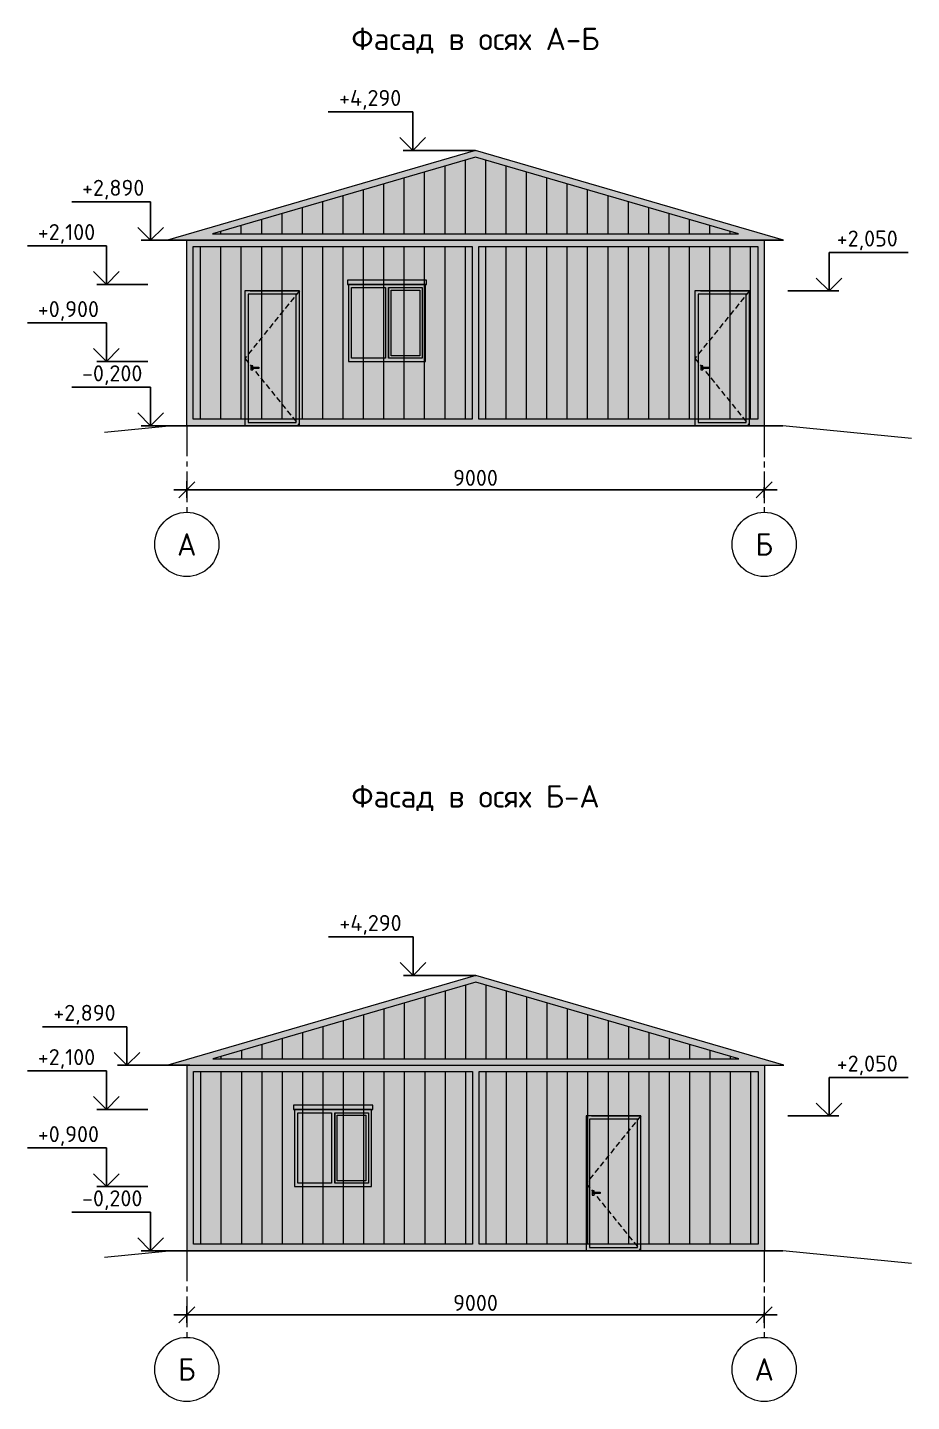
# Model space of a CAD drawing. Header units: millimetres. Extents: x 3795014 to 4300160, y 3869364 to 4016788.
# Drawn here: x 4220687 to 4234466, y 3950619 to 3972028 of the extents above; entities that cross this region are included whole.
import ezdxf
from ezdxf.enums import TextEntityAlignment as Align

# ---------------------------------------------------------------- set-up
doc = ezdxf.new("R2010")
doc.units = ezdxf.units.MM
doc.linetypes.add('HIDDEN', pattern=[0.375, 0.25, -0.125])
doc.linetypes.add('осевая2', pattern=[28.575, 19.05, -3.175, 3.175, -3.175])
doc.layers.get('Defpoints').update_dxf_attribs({"color": 3})
for name, color, linetype in [('1', 7, 'Continuous'), ('Окно', 7, 'Continuous'), ('ТХ размеры', 7, 'Continuous')]:
    doc.layers.add(name, color=color, linetype=linetype)
for name, color, linetype, lineweight in [('второстепенные', 7, 'Continuous', 25), ('двери', 7, 'Continuous', 25), ('Дополнительная', 7, 'Continuous', 18), ('оси', 7, 'осевая2', 13), ('отметки', 7, 'Continuous', 18), ('размеры', 7, 'Continuous', 18), ('текст', 7, 'Continuous', 20), ('тонкая', 7, 'Continuous', 20), ('штриховка', 7, 'Continuous', 9)]:
    doc.layers.add(name, color=color, linetype=linetype, lineweight=lineweight)
doc.styles.add('GOST-2.304_Type-B', font='GOST Common.ttf')
doc.styles.add('ГОСТ 2.304', font='isocpeur.ttf')
doc.dimstyles.new('СПДС', dxfattribs={"dimscale": 50, "dimtxt": 2.5, "dimasz": 2.5, "dimexe": 1.25, "dimexo": 0.625, "dimtad": 1, "dimdec": 0, "dimrnd": 0.001, "dimtxsty": 'ГОСТ 2.304', "dimblk": 'OBLIQUE', "dimcen": 2.5, "dimdle": 2, "dimadec": 0, "dimazin": 2, "dimtfac": 0.75, "dimtdec": 0, "dimtmove": 1, "dimatfit": 3, "dimfxl": 1, "dimtolj": 1, "dimarcsym": 1})
pattern_1 = [(90, (5.53, -12854.05), (-317.5, 0), [])]

# ---------------------------------------------------------------- blocks, each defined once
blk = doc.blocks.new('_Oblique')
at = {"color": 0, "linetype": 'ByBlock', "lineweight": -2}
blk.add_line((-0.5, -0.5), (0.5, 0.5), dxfattribs=at)
blk = doc.blocks.new('*D166')
at = {"layer": 'Defpoints', "color": 0, "linetype": 'Continuous', "lineweight": 20, "transparency": 16777216}
for p in [(4223170, 3965024), (4232170, 3964925), (4232170, 3964824)]:
    blk.add_point(p, dxfattribs=at)
at = {"layer": 'размеры', "color": 0, "linetype": 'Continuous', "lineweight": -2, "transparency": 16777216}
for p, q in [((4222970, 3964824), (4232370, 3964824)), ((4223170, 3964961), (4223170, 3964699)), ((4232170, 3964863), (4232170, 3964699))]:
    blk.add_line(p, q, dxfattribs=at)
at = {"layer": 'размеры', "color": 0, "linetype": 'Continuous', "lineweight": -2, "transparency": 16777216, "xscale": 250, "yscale": 250, "zscale": 250, "rotation": 180}
blk.add_blockref('_Oblique', (4223170, 3964824), dxfattribs=at)
at = {"layer": 'размеры', "color": 0, "linetype": 'Continuous', "lineweight": -2, "transparency": 16777216, "xscale": 250, "yscale": 250, "zscale": 250}
blk.add_blockref('_Oblique', (4232170, 3964824), dxfattribs=at)
at = {"layer": 'размеры', "color": 0, "linetype": 'Continuous', "lineweight": 25, "transparency": 16777216, "insert": (4227670, 3965011), "char_height": 250, "attachment_point": 5, "style": 'ГОСТ 2.304'}
blk.add_mtext('\\A1;9000', dxfattribs=at)
blk = doc.blocks.new('дверь')
at = {"layer": 'штриховка', "lineweight": 20, "ltscale": 100, "true_color": 0x007cb0}
h = blk.add_hatch(color=144, dxfattribs=at)
h.dxf.hatch_style = 1
h.paths.add_polyline_path([(4046677, 3954350), (4048377, 3954350), (4048377, 3958550), (4046677, 3958550)])
at = {"layer": '1', "linetype": 'HIDDEN', "lineweight": 20, "ltscale": 700}
for p, q in [((4048377, 3958550), (4046677, 3956448)), ((4046677, 3956448), (4048377, 3954350))]:
    blk.add_line(p, q, dxfattribs=at)
at = {"layer": '1', "lineweight": 20, "ltscale": 100}
for points in [[(4046677, 3954350), (4048377, 3954350), (4048377, 3958550), (4046677, 3958550)], [(4046777, 3954450), (4048277, 3954450), (4048277, 3958450), (4046777, 3958450)], [(4046927, 3956216), (4046862, 3956216), (4046862, 3956085), (4046927, 3956085)], [(4046889, 3956174), (4047111, 3956174), (4047111, 3956135), (4046889, 3956135)]]:
    blk.add_lwpolyline(points, close=True, dxfattribs=at)
at = {"layer": 'двери', "linetype": 'Continuous', "lineweight": 20}
for p, q in [((4046848, 3958550), (4048377, 3958550)), ((4048377, 3954350), (4048377, 3958353))]:
    blk.add_line(p, q, dxfattribs=at)
blk = doc.blocks.new('*D168')
at = {"layer": 'Defpoints', "color": 0, "linetype": 'Continuous', "lineweight": 20, "transparency": 16777216}
for p in [(4223170, 3952169), (4232170, 3952071), (4232170, 3951969)]:
    blk.add_point(p, dxfattribs=at)
at = {"layer": 'размеры', "color": 0, "linetype": 'Continuous', "lineweight": -2, "transparency": 16777216}
for p, q in [((4222970, 3951969), (4232370, 3951969)), ((4223170, 3952107), (4223170, 3951844)), ((4232170, 3952009), (4232170, 3951844))]:
    blk.add_line(p, q, dxfattribs=at)
at = {"layer": 'размеры', "color": 0, "linetype": 'Continuous', "lineweight": -2, "transparency": 16777216, "xscale": 250, "yscale": 250, "zscale": 250, "rotation": 180}
blk.add_blockref('_Oblique', (4223170, 3951969), dxfattribs=at)
at = {"layer": 'размеры', "color": 0, "linetype": 'Continuous', "lineweight": -2, "transparency": 16777216, "xscale": 250, "yscale": 250, "zscale": 250}
blk.add_blockref('_Oblique', (4232170, 3951969), dxfattribs=at)
at = {"layer": 'размеры', "color": 0, "linetype": 'Continuous', "lineweight": 25, "transparency": 16777216, "insert": (4227670, 3952157), "char_height": 250, "attachment_point": 5, "style": 'ГОСТ 2.304'}
blk.add_mtext('\\A1;9000', dxfattribs=at)
blk = doc.blocks.new('окно 1.2х1.2')
at = {"layer": 'Окно', "lineweight": 20, "ltscale": 100, "true_color": 0xffffff}
h = blk.add_hatch(color=7, dxfattribs=at)
h.paths.add_polyline_path([(4219603, 3967774), (4219079, 3967774), (4219079, 3966674), (4219603, 3966674)], flags=0)
h.paths.add_polyline_path([(4219563, 3967734), (4219563, 3966714), (4219119, 3966714), (4219119, 3967734)], flags=0)
h.paths.add_polyline_path([(4219653, 3967824), (4218453, 3967824), (4218453, 3966624), (4219653, 3966624)])
h.paths.add_polyline_path([(4219603, 3966674), (4219079, 3966674), (4219079, 3967774), (4219603, 3967774)], flags=16)
h.paths.add_polyline_path([(4219028, 3966674), (4218503, 3966674), (4218503, 3967774), (4219028, 3967774)], flags=16)
at = {"layer": 'Окно', "lineweight": 20, "ltscale": 100, "true_color": 0xa0a2a6}
blk.add_hatch(color=253, dxfattribs=at).paths.add_polyline_path([(4219653, 3967824), (4218453, 3967824), (4218453, 3967799), (4219653, 3967799)])
at = {"layer": 'Окно', "lineweight": 20, "ltscale": 100}
h = blk.add_hatch(color=256, dxfattribs=at)
h.set_gradient(color1=(76, 114, 153), color2=(247, 247, 247), rotation=270, tint=1)
h.paths.add_polyline_path([(4219028, 3967774), (4218503, 3967774), (4218503, 3966674), (4219028, 3966674)])
h = blk.add_hatch(color=256, dxfattribs=at)
h.set_gradient(color1=(76, 114, 153), color2=(247, 247, 247), rotation=270, tint=1)
h.paths.add_polyline_path([(4219563, 3967734), (4219119, 3967734), (4219119, 3966714), (4219563, 3966714)])
blk.add_line((4219079, 3967774), (4219079, 3966674), dxfattribs=at)
blk.add_lwpolyline([(4218438, 3967824), (4219670, 3967824), (4219670, 3967891), (4218438, 3967891)], close=True, dxfattribs=at)
at = {"layer": 'Окно', "color": 18, "linetype": 'Continuous', "lineweight": 20, "true_color": 0x000000}
blk.add_lwpolyline([(4218453, 3966624), (4219653, 3966624), (4219653, 3967824), (4218453, 3967824)], close=True, dxfattribs=at)
at = {"layer": 'Окно', "color": 18, "lineweight": 20, "ltscale": 100, "true_color": 0x000000}
for points in [[(4218503, 3967774), (4219028, 3967774), (4219028, 3966674), (4218503, 3966674)], [(4219078, 3967774), (4219603, 3967774), (4219603, 3966674), (4219078, 3966674)], [(4219119, 3967734), (4219563, 3967734), (4219563, 3966714), (4219119, 3966714)]]:
    blk.add_lwpolyline(points, close=True, dxfattribs=at)

msp = doc.modelspace()

# ---------------------------------------------------------------- hatches: boundary and pattern name
at = {"layer": 'штриховка', "lineweight": 20, "ltscale": 100, "true_color": 0x007cb0}
h = msp.add_hatch(color=144, dxfattribs=at)
h.dxf.hatch_style = 1
h.paths.add_polyline_path([(4232169.1, 3968714.9), (4232470, 3968713.5), (4227670, 3970113.5), (4222870, 3968713.5), (4223172.3, 3968712.1), (4223167.7, 3965823.5), (4232171, 3965823.5)])
at = {"layer": 'штриховка', "lineweight": 20, "ltscale": 100}
h = msp.add_hatch(dxfattribs=at)
h.set_pattern_fill('ANSI31', color=256, scale=100, angle=45)
h.paths.add_polyline_path([(4223570, 3968813.5), (4231770, 3968813.5), (4227670, 3970009.4)])
h = msp.add_hatch(dxfattribs=at)
h.set_pattern_fill('ANSI31', color=256, scale=100, angle=45)
h.paths.add_polyline_path([(4223270, 3965923.5), (4223270, 3968613.5), (4227620, 3968613.5), (4227620, 3965923.5)])
h.paths.add_polyline_path([(4227720, 3965923.5), (4227720, 3968613.5), (4232070, 3968613.5), (4232070, 3965923.5)])
at = {"layer": 'штриховка', "lineweight": 20, "ltscale": 100, "true_color": 0x007cb0}
h = msp.add_hatch(color=144, dxfattribs=at)
h.dxf.hatch_style = 1
h.paths.add_polyline_path([(4232174.7, 3955860.9), (4232475.6, 3955859.5), (4227675.6, 3957259.5), (4222875.6, 3955859.5), (4223177.9, 3955858.1), (4223173.3, 3952969.5), (4232176.5, 3952969.5)])
at = {"layer": 'штриховка', "lineweight": 20, "ltscale": 100}
h = msp.add_hatch(dxfattribs=at)
h.set_pattern_fill('ANSI31', color=256, scale=100, angle=45)
h.set_pattern_definition(pattern_1)
h.paths.add_polyline_path([(4223575.6, 3955959.5), (4231775.6, 3955959.5), (4227675.6, 3957155.3)])
h = msp.add_hatch(dxfattribs=at)
h.set_pattern_fill('ANSI31', color=256, scale=100, angle=45)
h.set_pattern_definition(pattern_1)
h.paths.add_polyline_path([(4223275.6, 3953069.5), (4223275.6, 3955759.5), (4227625.6, 3955759.5), (4227625.6, 3953069.5)])
h.paths.add_polyline_path([(4227725.6, 3953069.5), (4227725.6, 3955759.5), (4232075.6, 3955759.5), (4232075.6, 3953069.5)])

# ---------------------------------------------------------------- linework, layer by layer
at = {"layer": 'второстепенные', "lineweight": 20, "ltscale": 100}
for points in [[(4222870, 3968713.5), (4232470, 3968713.5), (4227670, 3970113.5)], [(4223570, 3968813.5), (4231770, 3968813.5), (4227670, 3970009.4)], [(4222875.6, 3955859.5), (4232475.6, 3955859.5), (4227675.6, 3957259.5)], [(4223575.6, 3955959.5), (4231775.6, 3955959.5), (4227675.6, 3957155.3)]]:
    msp.add_lwpolyline(points, close=True, dxfattribs=at)
at = {"layer": 'Дополнительная'}
for p, q in [((4221887.3, 3965723.5), (4222889.3, 3965823.5)), ((4221887.3, 3965723.5), (4222889.3, 3965823.5)), ((4234465.9, 3965623.5), (4232461.9, 3965823.5)), ((4221887.3, 3952869.5), (4222889.3, 3952969.5)), ((4221887.3, 3952869.5), (4222889.3, 3952969.5)), ((4234465.9, 3952769.5), (4232461.9, 3952969.5))]:
    msp.add_line(p, q, dxfattribs=at)
at = {"layer": 'Дополнительная', "linetype": 'Continuous', "ltscale": 0.083333}
for points in [[(4222870, 3968713.5), (4232470, 3968713.5), (4232470, 3968713.5), (4222870, 3968713.5)], [(4222889.3, 3965823.5), (4232461.9, 3965823.5), (4232461.9, 3965823.5), (4222889.3, 3965823.5)], [(4222889.3, 3952969.5), (4232461.9, 3952969.5), (4232461.9, 3952969.5), (4222889.3, 3952969.5)]]:
    msp.add_lwpolyline(points, close=True, dxfattribs=at)
at = {"layer": 'Дополнительная', "lineweight": 20, "ltscale": 100}
for centre in [(4223170, 3963973.5), (4232170, 3963973.5), (4223170, 3951119.5), (4232170, 3951119.5)]:
    msp.add_circle(centre, 500, dxfattribs=at)
at = {"layer": 'оси', "ltscale": 25, "extrusion": (1, 0, 0)}
for p, q in [((4223170, 3965823.5), (4223170, 3964473.5)), ((4232170, 3965823.5), (4232170, 3964473.5)), ((4223170, 3952969.5), (4223170, 3951619.5)), ((4232170, 3952969.5), (4232170, 3951619.5))]:
    msp.add_line(p, q, dxfattribs=at)
at = {"layer": 'оси', "ltscale": 25, "extrusion": (1, 0, 0), "elevation": 4232170}
for points in [[(3965808.5, 0), (3964536, 0)], [(3952954.4, 0), (3951682, 0)]]:
    msp.add_lwpolyline(points, dxfattribs=at)
at = {"layer": 'отметки', "linetype": 'Continuous', "lineweight": 25, "ltscale": 100, "extrusion": (0, 1, 0)}
for points, elevation in [([(-4226692, 0), (-4225374.1, 0)], 3970713.5), ([(-4227670, 0), (-4226542, 0)], 3970113.5), ([(-4222606.9, 0), (-4221376.6, 0)], 3969313.5), ([(-4223250.8, 0), (-4222456.9, 0)], 3968713.5), ([(-4221917.5, 0), (-4220687.2, 0)], 3968623.5), ([(-4233182, 0), (-4234412.3, 0)], 3968523.5), ([(-4222561.4, 0), (-4221767.5, 0)], 3968023.5), ([(-4232538.1, 0), (-4233332, 0)], 3967923.5), ([(-4221917.5, 0), (-4220687.2, 0)], 3967423.5), ([(-4222561.4, 0), (-4221767.5, 0)], 3966823.5), ([(-4222606.9, 0), (-4221376.6, 0)], 3966423.5), ([(-4223250.8, 0), (-4222456.9, 0)], 3965823.5), ([(-4226697.5, 0), (-4225379.6, 0)], 3957859.5), ([(-4227675.6, 0), (-4226547.5, 0)], 3957259.5), ([(-4222238.4, 0), (-4220920.5, 0)], 3956459.5), ([(-4223216.5, 0), (-4222088.4, 0)], 3955859.5), ([(-4221917.5, 0), (-4220687.2, 0)], 3955769.5), ([(-4233182, 0), (-4234412.3, 0)], 3955669.5), ([(-4222561.4, 0), (-4221767.5, 0)], 3955169.5), ([(-4232538.1, 0), (-4233332, 0)], 3955069.5), ([(-4221917.5, 0), (-4220687.2, 0)], 3954569.5), ([(-4222561.4, 0), (-4221767.5, 0)], 3953969.5), ([(-4222606.9, 0), (-4221376.6, 0)], 3953569.5), ([(-4223250.8, 0), (-4222456.9, 0)], 3952969.5)]:
    msp.add_lwpolyline(points, dxfattribs=dict(at, elevation=elevation))
at = {"layer": 'отметки', "linetype": 'Continuous', "lineweight": 25, "ltscale": 100, "extrusion": (1, 0, 0)}
for points, elevation in [([(3970113.5, 0), (3970713.5, 0)], 4226692), ([(3968713.5, 0), (3969313.5, 0)], 4222606.9), ([(3968023.5, 0), (3968623.5, 0)], 4221917.5), ([(3966823.5, 0), (3967423.5, 0)], 4221917.5), ([(3965823.5, 0), (3966423.5, 0)], 4222606.9), ([(3957259.5, 0), (3957859.5, 0)], 4226697.5), ([(3955859.5, 0), (3956459.5, 0)], 4222238.4), ([(3955169.5, 0), (3955769.5, 0)], 4221917.5), ([(3953969.5, 0), (3954569.5, 0)], 4221917.5), ([(3952969.5, 0), (3953569.5, 0)], 4222606.9)]:
    msp.add_lwpolyline(points, dxfattribs=dict(at, elevation=elevation))
at = {"layer": 'отметки', "linetype": 'Continuous', "lineweight": 25, "ltscale": 100, "extrusion": (-0.707107, -0.707107, 0)}
for points, elevation in [([(181428.4, 0), (181145.5, 0)], -5796016.8), ([(179529.7, 0), (179246.9, 0)], -5792138.2), ([(179530.1, 0), (179247.3, 0)], -5791162.8), ([(187566.1, 0), (187283.2, 0)], -5799057.4), ([(180378.6, 0), (180095.8, 0)], -5790314.3), ([(181573.3, 0), (181290.4, 0)], -5790094.7), ([(190521.5, 0), (190238.6, 0)], -5786931.5), ([(188358.3, 0), (188075.5, 0)], -5782788.5), ([(188619.3, 0), (188336.5, 0)], -5782073.6), ([(196655.3, 0), (196372.4, 0)], -5789968.2), ([(189467.8, 0), (189185, 0)], -5781225.1), ([(190662.4, 0), (190379.6, 0)], -5781005.5)]:
    msp.add_lwpolyline(points, dxfattribs=dict(at, elevation=elevation))
at = {"layer": 'отметки', "linetype": 'Continuous', "lineweight": 25, "ltscale": 100, "extrusion": (0.707107, -0.707107, 0)}
for points, elevation in [([(5796016.8, 0), (5796299.6, 0)], 181428.4), ([(5792138.2, 0), (5792421.1, 0)], 179529.7), ([(5791162.8, 0), (5791445.7, 0)], 179530.1), ([(5799057.4, 0), (5799340.2, 0)], 187566.1), ([(5790314.3, 0), (5790597.1, 0)], 180378.6), ([(5790094.7, 0), (5790377.5, 0)], 181573.3), ([(5786931.5, 0), (5787214.3, 0)], 190521.5), ([(5782788.5, 0), (5783071.3, 0)], 188358.3), ([(5782073.6, 0), (5782356.5, 0)], 188619.3), ([(5789968.2, 0), (5790251, 0)], 196655.3), ([(5781225.1, 0), (5781507.9, 0)], 189467.8), ([(5781005.5, 0), (5781288.3, 0)], 190662.4)]:
    msp.add_lwpolyline(points, dxfattribs=dict(at, elevation=elevation))
at = {"layer": 'отметки', "linetype": 'Continuous', "lineweight": 25, "ltscale": 100, "extrusion": (-1, 0, 0), "elevation": -4233182}
for points in [[(-3967923.5, 0), (-3968523.5, 0)], [(-3955069.5, 0), (-3955669.5, 0)]]:
    msp.add_lwpolyline(points, dxfattribs=at)
at = {"layer": 'тонкая', "linetype": 'Continuous'}
for points in [[(4223170, 3965823.5), (4223170, 3968713.5), (4232170, 3968713.5), (4232170, 3965823.5), (4223170, 3965823.5)], [(4223175.6, 3952969.5), (4223175.6, 3955859.5), (4232175.6, 3955859.5), (4232175.6, 3952969.5), (4223175.6, 3952969.5)]]:
    msp.add_lwpolyline(points, dxfattribs=at)
for points in [[(4223270, 3965923.5), (4223270, 3968613.5), (4227620, 3968613.5), (4227620, 3965923.5)], [(4227720, 3965923.5), (4227720, 3968613.5), (4232070, 3968613.5), (4232070, 3965923.5)], [(4223275.6, 3953069.5), (4223275.6, 3955759.5), (4227625.6, 3955759.5), (4227625.6, 3953069.5)], [(4227725.6, 3953069.5), (4227725.6, 3955759.5), (4232075.6, 3955759.5), (4232075.6, 3953069.5)]]:
    msp.add_lwpolyline(points, close=True, dxfattribs=at)

# ---------------------------------------------------------------- block references
at = {"lineweight": 20, "xscale": 0.5, "yscale": 0.5, "zscale": 0.5}
for p in [(2200736.4, 1988648.7), (2207751.4, 1988648.7), (2206056.4, 1975794.6)]:
    msp.add_blockref('дверь', p, dxfattribs=at)
at = {"layer": 'Окно', "lineweight": 20}
for p in [(7236.9, 200), (6397.4, -12654.1)]:
    msp.add_blockref('окно 1.2х1.2', p, dxfattribs=at)

# ---------------------------------------------------------------- texts
at = {"layer": 'текст', "style": 'ГОСТ 2.304'}
for s, p in [('Фасад в осях А-Б', (4227670, 3971850.4)), ('Фасад в осях Б-А', (4227670, 3960048.1))]:
    msp.add_text(s, height=350, dxfattribs=at).set_placement(p, align=Align.MIDDLE_CENTER)
at = {"layer": 'текст', "linetype": 'Continuous', "lineweight": 25, "ltscale": 100, "char_height": 250, "style": 'ГОСТ 2.304'}
for s, insert, width, attachment_point in [('+4,290', (4225543.5, 3971054.6), 1155.525, 1), ('+2,890', (4221537.7, 3969654.6), 1076.228, 1), ('+2,100', (4220848.3, 3968964.6), 1076.228, 1), ('+2,050', (4234251.2, 3968864.6), 1076.228, 3), ('+0,900', (4220848.3, 3967764.6), 1076.228, 1), ('-0,200', (4221537.7, 3966764.6), 1076.228, 1), ('+4,290', (4225549, 3958200.5), 1155.525, 1), ('+2,890', (4221089.9, 3956800.5), 1155.525, 1), ('+2,100', (4220848.3, 3956110.5), 1076.228, 1), ('+2,050', (4234251.2, 3956010.5), 1076.228, 3), ('+0,900', (4220848.3, 3954910.5), 1076.228, 1), ('-0,200', (4221537.7, 3953910.5), 1076.228, 1)]:
    msp.add_mtext(s, dxfattribs=dict(at, insert=insert, width=width, attachment_point=attachment_point))
at = {"layer": 'ТХ размеры', "style": 'GOST-2.304_Type-B'}
for s, p in [('А', (4223170, 3963973.5)), ('Б', (4232170, 3963973.5)), ('Б', (4223170, 3951119.5)), ('А', (4232170, 3951119.5))]:
    msp.add_text(s, height=350, dxfattribs=at).set_placement(p, align=Align.MIDDLE_CENTER)

# ---------------------------------------------------------------- dimensions: what is measured, and where the dimension line sits
at = {"layer": 'размеры', "linetype": 'Continuous', "lineweight": 25}
for base, p1, p2, picture, middle in [((4232170, 3964823.5), (4223170, 3965023.5), (4232170, 3964925.4), '*D166', (4227670, 3965011)), ((4232170, 3951969.5), (4223170, 3952169.5), (4232170, 3952071.3), '*D168', (4227670, 3952157))]:
    dim = msp.add_linear_dim(base=base, p1=p1, p2=p2, dimstyle='СПДС', override={"dimscale": 100}, dxfattribs=at)
    dim.commit()
    dim.dimension.update_dxf_attribs({"geometry": picture, "text_midpoint": middle})

doc.saveas('drawing.dxf')
